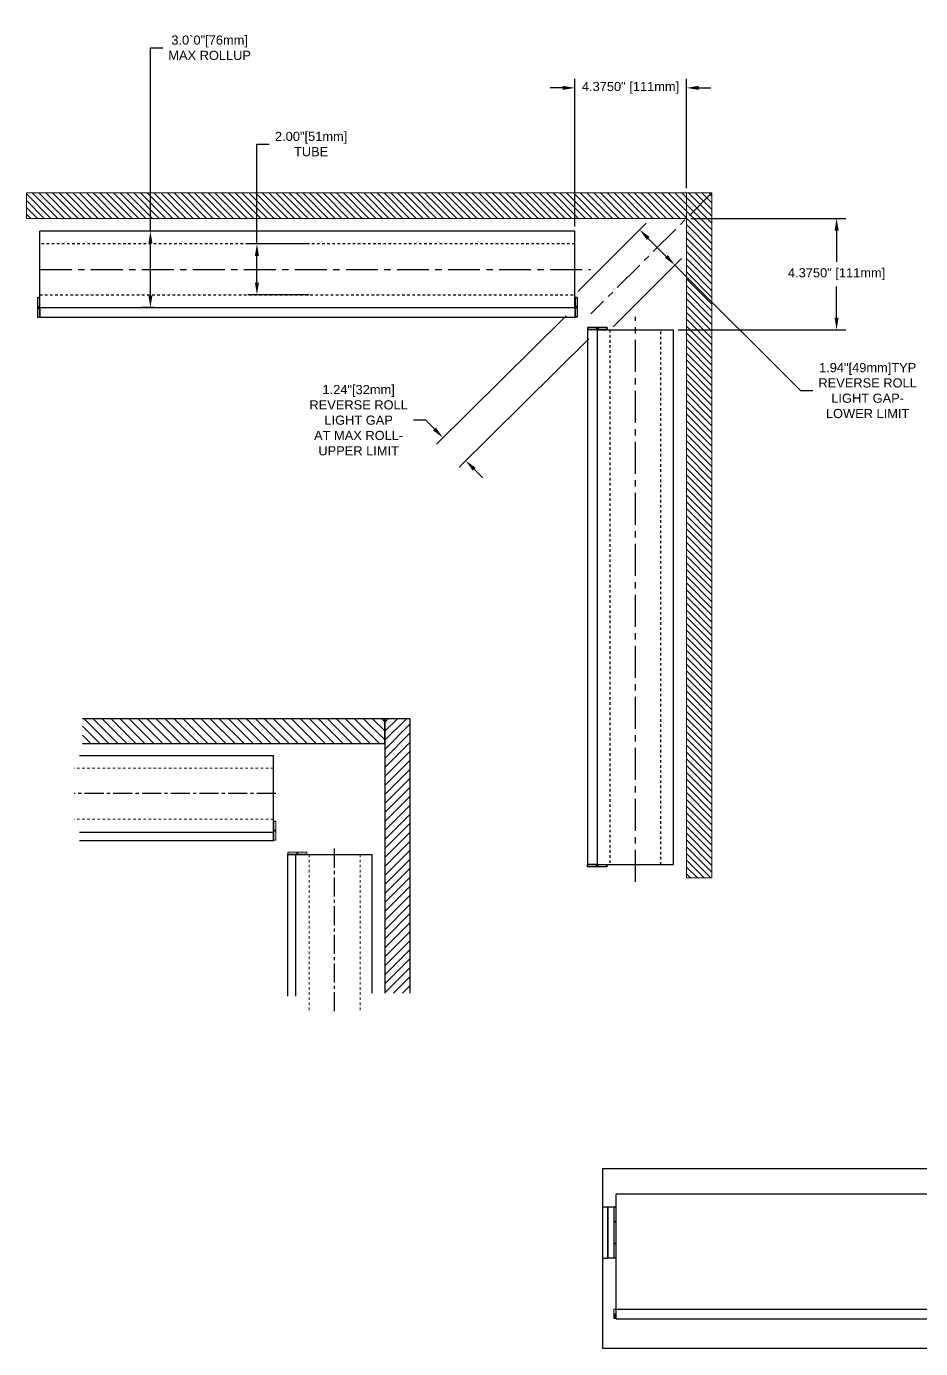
# Model space of a CAD drawing. Header units: inches. Extents: x 400 to 591, y -105 to 194.
# Drawn here: x 400 to 435, y 47.2 to 99 of the extents above; entities that cross this region are included whole.
import ezdxf

# ---------------------------------------------------------------- set-up
doc = ezdxf.new("R2010")
doc.units = ezdxf.units.IN
doc.header["$MEASUREMENT"] = 0
for name, pattern in [('CENTER', [2, 1.25, -0.25, 0.25, -0.25]), ('CENTER2', [1.125, 0.75, -0.125, 0.125, -0.125]), ('DASHED', [0.2, 0.1, -0.1]), ('HIDDEN', [0.2, 0.1, -0.1])]:
    doc.linetypes.add(name, pattern=pattern)
doc.layers.get('0').update_dxf_attribs({"true_color": 0xc2ced6})
for name, color, linetype in [('02___PRT_ALL_AXES', 7, 'Continuous'), ('02__PRT_ALL_AXES', 7, 'Continuous'), ('08_PRT_ALL_FEATURES', 7, 'Continuous')]:
    doc.layers.add(name, color=color, linetype=linetype)
for name, color, linetype, lineweight in [('CENTERLINE', 7, 'CENTER2', 30), ('FABRIC-ROLL', 7, 'Continuous', 30), ('HEMBAR-ENDCAP', 7, 'Continuous', 9), ('SHADE-BRACKET', 7, 'Continuous', 30), ('STRUCTURE-SUB-STRUCTURE_THICK', 7, 'Continuous', 30), ('STRUCTURE-SUB-STRUCTURE_THIN', 7, 'Continuous', 9), ('TEXT', 7, 'Continuous', 18)]:
    doc.layers.add(name, color=color, linetype=linetype, lineweight=lineweight)
doc.styles.get("Standard").update_dxf_attribs({"font": 'arial.ttf'})
doc.dimstyles.get("Standard").update_dxf_attribs({"dimscale": 0, "dimtxt": 0.09, "dimasz": 0.12, "dimexe": 0.09, "dimexo": 0.045, "dimgap": 0.0625, "dimtad": 0, "dimtih": 1, "dimtoh": 1, "dimlfac": -2, "dimrnd": 0.0625, "dimzin": 4, "dimdsep": 46, "dimtxsty": 'Standard', "dimcen": 0.045, "dimclrd": 256, "dimclre": 256, "dimclrt": 256, "dimadec": 0, "dimazin": 1, "dimtfac": 1, "dimtofl": 0, "dimtmove": 0, "dimatfit": 3, "dimfxl": 1, "dimtfill": 1, "dimtolj": 1, "dimtzin": 0, "dimlwd": -1, "dimlwe": -1, "dimarcsym": 0})

# ---------------------------------------------------------------- blocks, each defined once
blk = doc.blocks.new('VIEW_3_085633')
at = {"layer": 'STRUCTURE-SUB-STRUCTURE_THIN', "transparency": 33554559}
h = blk.add_hatch(dxfattribs=at)
h.set_pattern_fill('ANSI31', color=256, scale=1.5)
h.paths.add_polyline_path([(449.352, 54.25), (448.367, 54.25), (448.367, 52.745), (448.374, 52.745), (448.374, 50.738), (448.367, 50.738), (448.367, 47.192), (449.352, 47.192)])
at = {"layer": 'FABRIC-ROLL', "linetype": 'Continuous'}
for p, q in [((423.113, 48.361), (423.113, 53.246)), ((444.172, 53.246), (423.113, 53.246)), ((444.172, 48.361), (444.172, 53.246)), ((444.862, 48.736), (444.862, 51.741)), ((444.882, 51.496), (444.882, 48.736)), ((423.113, 48.738), (444.172, 48.738)), ((423.113, 48.361), (444.172, 48.361))]:
    blk.add_line(p, q, dxfattribs=at)
at = {"layer": 'FABRIC-ROLL', "color": 7, "linetype": 'Continuous'}
for p, q in [((422.588, 52.743), (422.59, 52.745)), ((422.59, 50.738), (422.59, 52.745)), ((422.588, 50.74), (422.59, 50.738))]:
    blk.add_line(p, q, dxfattribs=at)
at = {"layer": 'FABRIC-ROLL', "linetype": 'Continuous'}
for start, end in [(41.8834, 180), (189.3668, 318.1576)]:
    blk.add_arc((446.367, 51.741), 1.505, start, end, dxfattribs=at)
at = {"layer": 'HEMBAR-ENDCAP', "linetype": 'Continuous'}
for p, q in [((423.023, 48.736), (423.023, 48.365)), ((423.023, 48.736), (423.098, 48.736)), ((423.098, 48.736), (423.098, 48.534)), ((444.187, 48.736), (444.263, 48.736)), ((444.187, 48.736), (444.187, 48.534)), ((444.263, 48.736), (444.263, 48.365)), ((444.899, 48.736), (444.854, 48.736)), ((423.023, 48.559), (423.098, 48.559)), ((423.023, 48.365), (423.098, 48.365)), ((423.048, 48.39), (423.048, 48.534)), ((423.048, 48.534), (423.098, 48.534)), ((423.113, 48.482), (423.048, 48.482)), ((423.048, 48.442), (423.113, 48.442)), ((423.048, 48.39), (423.098, 48.39)), ((423.098, 48.702), (423.113, 48.702)), ((423.098, 48.542), (423.113, 48.542)), ((423.098, 48.365), (423.098, 48.393)), ((423.098, 48.393), (423.113, 48.393)), ((444.187, 48.702), (444.172, 48.702)), ((444.187, 48.542), (444.172, 48.542)), ((444.237, 48.482), (444.172, 48.482)), ((444.237, 48.442), (444.172, 48.442)), ((444.187, 48.393), (444.172, 48.393)), ((444.263, 48.559), (444.187, 48.559)), ((444.237, 48.534), (444.187, 48.534)), ((444.187, 48.365), (444.187, 48.393)), ((444.237, 48.39), (444.187, 48.39)), ((444.263, 48.365), (444.187, 48.365)), ((444.237, 48.39), (444.237, 48.534)), ((444.486, 48.55), (444.486, 48.376)), ((444.493, 48.55), (444.493, 48.375)), ((444.501, 48.361), (444.556, 48.361)), ((444.503, 48.365), (445.25, 48.365)), ((444.656, 48.361), (445.098, 48.361)), ((445.188, 48.361), (445.243, 48.361)), ((445.26, 48.375), (445.26, 48.55))]:
    blk.add_line(p, q, dxfattribs=at)
for centre, radius, start, end in [((444.226, 49.531), 1.004, 285.6507, 307.5659), ((444.847, 48.723), 0.0151, 59.2419, 127.5659), ((444.854, 48.721), 0.0144, 89.1274, 127.7425), ((444.897, 48.724), 0.0151, 52.4341, 125.3289), ((444.899, 48.721), 0.0144, 52.2575, 90.8726), ((445.518, 49.531), 1.004, 232.4341, 254.3493), ((444.501, 48.55), 0.0151, 105.6507, 180), ((444.501, 48.376), 0.0151, 180, 270), ((444.503, 48.55), 0.00932, 104.25, 180), ((444.503, 48.375), 0.01, 180, 270), ((444.228, 49.53), 1.009, 285.6538, 307.7425), ((444.556, 48.371), 0.01, 270, 327.9331), ((444.656, 48.371), 0.01, 216.5806, 270), ((445.525, 49.53), 1.009, 232.2575, 254.3462), ((445.098, 48.371), 0.01, 270, 323.4194), ((445.188, 48.371), 0.01, 216.5806, 270), ((445.243, 48.376), 0.0151, 270, 324.0335), ((445.243, 48.55), 0.0151, 24.3544, 74.3493), ((445.25, 48.375), 0.01, 270, 0), ((445.251, 48.55), 0.00932, 0, 75.75)]:
    blk.add_arc(centre, radius, start, end, dxfattribs=at)
at = {"layer": 'SHADE-BRACKET', "linetype": 'Continuous'}
for p, q in [((422.59, 52.745), (422.787, 52.745)), ((422.787, 52.745), (422.787, 50.738)), ((422.789, 52.743), (422.787, 52.745)), ((422.789, 50.738), (422.789, 52.745)), ((422.789, 52.745), (423.113, 52.745)), ((422.789, 52.682), (422.799, 52.682)), ((422.789, 52.527), (422.799, 52.527)), ((422.799, 50.738), (422.799, 52.745)), ((423.04, 50.738), (423.04, 52.745)), ((444.172, 52.745), (444.215, 52.745)), ((444.215, 52.745), (444.456, 52.745)), ((444.215, 52.745), (444.215, 50.738)), ((444.456, 52.745), (444.466, 52.745)), ((444.456, 52.745), (444.456, 50.738)), ((444.466, 52.682), (444.456, 52.682)), ((444.466, 52.527), (444.456, 52.527)), ((444.466, 50.738), (444.466, 52.745)), ((444.466, 52.743), (444.468, 52.745)), ((444.665, 52.745), (444.468, 52.745)), ((444.468, 50.738), (444.468, 52.745)), ((444.667, 52.743), (444.665, 52.745)), ((444.665, 52.745), (444.665, 50.738)), ((444.667, 52.743), (444.667, 50.74)), ((448.372, 52.745), (446.367, 52.745)), ((448.372, 52.743), (446.367, 52.743)), ((448.372, 52.745), (448.374, 52.743)), ((448.373, 52.744), (448.372, 52.743)), ((448.372, 50.74), (448.372, 52.743)), ((448.374, 50.74), (448.374, 52.743)), ((422.789, 52.318), (422.799, 52.318)), ((422.789, 52.295), (422.799, 52.295)), ((422.789, 52.283), (422.799, 52.283)), ((423.113, 52.168), (423.04, 52.168)), ((423.055, 52.16), (423.113, 52.16)), ((444.215, 52.168), (444.172, 52.168)), ((444.215, 52.129), (444.205, 51.741)), ((444.456, 52.318), (444.466, 52.318)), ((444.466, 52.295), (444.456, 52.295)), ((444.466, 52.283), (444.456, 52.283)), ((444.215, 51.741), (444.172, 51.741)), ((444.205, 51.741), (444.215, 51.353)), ((422.789, 51.199), (422.799, 51.199)), ((422.789, 51.187), (422.799, 51.187)), ((422.799, 51.164), (422.789, 51.164)), ((422.789, 50.955), (422.799, 50.955)), ((423.04, 51.315), (423.113, 51.315)), ((423.055, 51.323), (423.113, 51.323)), ((444.172, 51.315), (444.215, 51.315)), ((444.466, 51.199), (444.456, 51.199)), ((444.466, 51.187), (444.456, 51.187)), ((444.466, 51.164), (444.456, 51.164)), ((444.466, 50.955), (444.456, 50.955)), ((422.59, 50.738), (422.787, 50.738)), ((422.789, 50.74), (422.787, 50.738)), ((422.789, 50.8), (422.799, 50.8)), ((422.799, 50.738), (422.789, 50.738)), ((423.04, 50.738), (422.799, 50.738)), ((423.113, 50.738), (423.04, 50.738)), ((444.172, 50.738), (444.466, 50.738)), ((444.466, 50.8), (444.456, 50.8)), ((444.466, 50.74), (444.468, 50.738)), ((444.665, 50.738), (444.468, 50.738)), ((444.667, 50.74), (444.665, 50.738)), ((446.367, 50.74), (448.372, 50.74)), ((446.367, 50.738), (448.372, 50.738)), ((448.373, 50.739), (448.372, 50.74)), ((448.372, 50.738), (448.374, 50.74))]:
    blk.add_line(p, q, dxfattribs=at)
for radius in [1.004, 1.002]:
    blk.add_arc((446.367, 51.741), radius, 90, 270, dxfattribs=at)
for points, knots in [([(423.039, 52.163), (423.042, 52.162), (423.047, 52.16), (423.053, 52.16), (423.055, 52.16)], [0, 0, 0, 0, 0.500246, 1, 1, 1, 1]), ([(444.207, 51.831), (444.207, 51.831), (444.207, 51.831), (444.206, 51.83), (444.206, 51.83), (444.205, 51.83), (444.204, 51.829), (444.202, 51.829), (444.2, 51.829), (444.198, 51.828), (444.196, 51.828), (444.192, 51.828), (444.187, 51.827), (444.18, 51.827), (444.175, 51.827), (444.172, 51.827)], [0, 0, 0, 0, 0.027802, 0.038565, 0.051093, 0.081651, 0.119722, 0.165316, 0.218365, 0.278764, 0.346357, 0.42092, 0.590008, 0.783895, 1, 1, 1, 1]), ([(444.207, 51.651), (444.207, 51.651), (444.207, 51.652), (444.206, 51.652), (444.206, 51.652), (444.205, 51.652), (444.204, 51.653), (444.202, 51.653), (444.2, 51.653), (444.198, 51.654), (444.196, 51.654), (444.192, 51.654), (444.187, 51.655), (444.18, 51.655), (444.175, 51.655), (444.172, 51.656)], [0, 0, 0, 0, 0.027802, 0.038565, 0.051093, 0.081651, 0.119722, 0.165316, 0.218365, 0.278764, 0.346357, 0.42092, 0.590008, 0.783895, 1, 1, 1, 1]), ([(423.055, 51.323), (423.053, 51.323), (423.047, 51.322), (423.042, 51.32), (423.039, 51.319)], [0, 0, 0, 0, 0.499754, 1, 1, 1, 1])]:
    blk.add_open_spline(points, degree=3, knots=knots, dxfattribs=at)
at = {"layer": 'STRUCTURE-SUB-STRUCTURE_THICK', "linetype": 'Continuous'}
for p, q in [((422.588, 47.192), (422.588, 54.25)), ((422.588, 54.25), (449.352, 54.25)), ((448.367, 52.745), (448.367, 54.25)), ((449.352, 54.25), (449.352, 47.192)), ((448.367, 47.192), (448.367, 50.738)), ((449.352, 47.192), (422.588, 47.192))]:
    blk.add_line(p, q, dxfattribs=at)
blk = doc.blocks.new('*U23')
at = {"layer": 'CENTERLINE', "color": 0, "linetype": 'CENTER2', "transparency": 16777216}
blk.add_line((0, -3.247), (0, 3.247), dxfattribs=at)
blk = doc.blocks.new('*U24')
at = {"layer": 'CENTERLINE', "color": 0, "linetype": 'CENTER2', "transparency": 16777216}
blk.add_line((4.36, 0), (-3.555, 0), dxfattribs=at)
blk = doc.blocks.new('*D43')
at = {"transparency": 16777216}
for p, q in [((426.046, 91.51), (432.114, 91.51)), ((431.754, 91.03), (431.754, 89.803)), ((431.754, 87.615), (431.754, 88.842)), ((425.546, 87.135), (432.114, 87.135))]:
    blk.add_line(p, q, dxfattribs=at)
for points in [[(431.674, 91.03), (431.834, 91.03), (431.754, 91.51)], [(431.674, 87.615), (431.834, 87.615), (431.754, 87.135)]]:
    blk.add_solid(points, dxfattribs=at)
at = {"layer": 'Defpoints', "color": 0, "transparency": 16777216}
for p in [(425.866, 91.51), (431.754, 91.51), (425.366, 87.135)]:
    blk.add_point(p, dxfattribs=at)
at = {"transparency": 16777216, "insert": (431.754, 89.322), "char_height": 0.36, "attachment_point": 5, "bg_fill": 3, "box_fill_scale": 1.25, "bg_fill_color": 256, "bg_fill_true_color": 13158600, "bg_fill_transparency": 0}
blk.add_mtext('\\A1;4.3750" [111mm]', dxfattribs=at)
blk = doc.blocks.new('*D44')
at = {"transparency": 16777216}
for p, q in [((421.491, 91.19), (421.491, 96.987)), ((425.866, 92.69), (425.866, 96.987)), ((421.011, 96.627), (420.531, 96.627)), ((426.346, 96.627), (426.826, 96.627))]:
    blk.add_line(p, q, dxfattribs=at)
for points in [[(421.011, 96.707), (421.011, 96.547), (421.491, 96.627)], [(426.346, 96.707), (426.346, 96.547), (425.866, 96.627)]]:
    blk.add_solid(points, dxfattribs=at)
at = {"layer": 'Defpoints', "color": 0, "transparency": 16777216}
for p in [(425.866, 92.51), (421.491, 91.01)]:
    blk.add_point(p, dxfattribs=at)
at = {"transparency": 16777216, "insert": (423.678, 96.627), "char_height": 0.36, "attachment_point": 5, "bg_fill": 3, "box_fill_scale": 1.25, "bg_fill_color": 256, "bg_fill_true_color": 13158600, "bg_fill_transparency": 0}
blk.add_mtext('\\A1;4.3750" [111mm]', dxfattribs=at)
at = {"layer": 'Defpoints', "color": 0, "transparency": 16777216}
blk.add_point((425.866, 96.627), dxfattribs=at)
blk = doc.blocks.new('*D45')
at = {"transparency": 16777216}
for p, q in [((404.859, 91.01), (404.859, 98.198)), ((404.859, 98.198), (405.339, 98.198)), ((405.002, 91.01), (404.499, 91.01)), ((404.859, 88.49), (404.859, 90.53)), ((405.002, 88.01), (404.499, 88.01))]:
    blk.add_line(p, q, dxfattribs=at)
for points in [[(404.779, 90.53), (404.939, 90.53), (404.859, 91.01)], [(404.779, 88.49), (404.939, 88.49), (404.859, 88.01)]]:
    blk.add_solid(points, dxfattribs=at)
at = {"layer": 'Defpoints', "color": 0, "transparency": 16777216}
for p in [(405.182, 91.01), (404.859, 88.01), (405.182, 88.01)]:
    blk.add_point(p, dxfattribs=at)
at = {"transparency": 16777216, "insert": (407.18, 98.198), "char_height": 0.36, "attachment_point": 5, "bg_fill": 3, "box_fill_scale": 1.25, "bg_fill_color": 256, "bg_fill_true_color": 13158600, "bg_fill_transparency": 0}
blk.add_mtext('\\A1;3.0`0"[76mm]\\PMAX ROLLUP', dxfattribs=at)
blk = doc.blocks.new('*D46')
at = {"transparency": 16777216}
for p, q in [((409.034, 90.51), (409.034, 94.421)), ((409.034, 94.421), (409.514, 94.421)), ((411.085, 90.51), (408.674, 90.51)), ((409.034, 88.99), (409.034, 90.03)), ((411.085, 88.51), (408.674, 88.51))]:
    blk.add_line(p, q, dxfattribs=at)
for points in [[(408.954, 90.03), (409.114, 90.03), (409.034, 90.51)], [(408.954, 88.99), (409.114, 88.99), (409.034, 88.51)]]:
    blk.add_solid(points, dxfattribs=at)
at = {"layer": 'Defpoints', "color": 0, "transparency": 16777216}
for p in [(411.265, 90.51), (409.034, 88.51), (411.265, 88.51)]:
    blk.add_point(p, dxfattribs=at)
at = {"transparency": 16777216, "insert": (411.158, 94.421), "char_height": 0.36, "attachment_point": 5, "bg_fill": 3, "box_fill_scale": 1.25, "bg_fill_color": 256, "bg_fill_true_color": 13158600, "bg_fill_transparency": 0}
blk.add_mtext('\\A1;2.00"[51mm]\\PTUBE', dxfattribs=at)
blk = doc.blocks.new('*D41')
at = {"transparency": 16777216}
for p, q in [((421.15, 87.685), (416.069, 82.658)), ((422.04, 86.786), (416.959, 81.759)), ((415.65, 83.594), (415.17, 83.594)), ((415.988, 83.253), (415.65, 83.594)), ((417.552, 81.671), (417.89, 81.33))]:
    blk.add_line(p, q, dxfattribs=at)
for points in [[(416.045, 83.309), (415.931, 83.196), (416.325, 82.912)], [(417.609, 81.727), (417.495, 81.615), (417.215, 82.012)]]:
    blk.add_solid(points, dxfattribs=at)
at = {"layer": 'Defpoints', "color": 0, "transparency": 16777216}
for p in [(421.278, 87.812), (422.168, 86.913), (416.325, 82.912)]:
    blk.add_point(p, dxfattribs=at)
at = {"transparency": 16777216, "insert": (413.02, 83.594), "char_height": 0.36, "attachment_point": 5, "bg_fill": 3, "box_fill_scale": 1.25, "bg_fill_color": 256, "bg_fill_true_color": 13158600, "bg_fill_transparency": 0}
blk.add_mtext('\\A1;1.24"[32mm]\\PREVERSE ROLL\\PLIGHT GAP\\PAT MAX ROLL-\\PUPPER LIMIT', dxfattribs=at)
blk = doc.blocks.new('*D42')
at = {"transparency": 16777216}
for p, q in [((421.606, 88.636), (424.288, 91.318)), ((424.372, 90.724), (425.079, 90.017)), ((422.991, 87.251), (425.673, 89.933)), ((425.418, 89.678), (430.341, 84.755)), ((430.341, 84.755), (430.821, 84.755))]:
    blk.add_line(p, q, dxfattribs=at)
for points in [[(424.429, 90.781), (424.316, 90.667), (424.033, 91.063)], [(425.136, 90.074), (425.022, 89.961), (425.418, 89.678)]]:
    blk.add_solid(points, dxfattribs=at)
at = {"layer": 'Defpoints', "color": 0, "transparency": 16777216}
for p in [(425.418, 89.678), (421.479, 88.509), (422.864, 87.124)]:
    blk.add_point(p, dxfattribs=at)
at = {"transparency": 16777216, "insert": (432.971, 84.755), "char_height": 0.36, "attachment_point": 5, "bg_fill": 3, "box_fill_scale": 1.25, "bg_fill_color": 256, "bg_fill_true_color": 13158600, "bg_fill_transparency": 0}
blk.add_mtext('\\A1;1.94"[49mm]TYP\\PREVERSE ROLL\\PLIGHT GAP-\\PLOWER LIMIT', dxfattribs=at)

msp = doc.modelspace()

# ---------------------------------------------------------------- hatches: boundary and pattern name
at = {"layer": 'STRUCTURE-SUB-STRUCTURE_THIN', "linetype": 'HIDDEN', "transparency": 33554559}
h = msp.add_hatch(dxfattribs=at)
h.set_pattern_fill('ANSI31', color=256, scale=1.5, angle=90)
h.set_pattern_definition([(135, (375.17015, 39.07631), (-0.1325825, -0.1325825), [])])
h.paths.add_polyline_path([(425.8656, 92.509733), (400, 92.509733), (400, 91.509733), (425.8656, 91.509733)])
h.paths.add_polyline_path([(426.8656, 92.509733), (425.8656, 92.509733), (425.8656, 91.509733), (425.8656, 65.644133), (426.8656, 65.644133)])
at = {"layer": 'STRUCTURE-SUB-STRUCTURE_THIN', "transparency": 33554559}
h = msp.add_hatch(dxfattribs=at)
h.set_pattern_fill('ANSI31', color=256, scale=2, angle=90)
h.set_pattern_definition([(135, (25.28843, -0.51154), (-0.1767767, -0.1767767), [])])
h.paths.add_polyline_path([(414.044707, 71.900252), (402.197979, 71.900252), (402.196389, 70.918625), (414.044707, 70.918625)])
h = msp.add_hatch(dxfattribs=at)
h.set_pattern_fill('ANSI31', color=256, scale=2)
h.set_pattern_definition([(45, (25.25226, -0.61434), (-0.1767767, 0.1767767), [])])
h.paths.add_polyline_path([(415.027398, 71.900252), (414.045771, 71.900252), (414.045983, 71.007414), (414.045983, 61.131266), (415.027398, 61.131266)])

# ---------------------------------------------------------------- linework, layer by layer
at = {"layer": '02___PRT_ALL_AXES', "color": 8}
for p, q in [((421.505577, 87.695733), (421.490577, 87.695733)), ((421.505577, 87.675604), (421.490577, 87.675604)), ((422.031471, 66.154745), (422.031471, 66.169745)), ((422.0516, 66.154745), (422.0516, 66.169745))]:
    msp.add_line(p, q, dxfattribs=at)
at = {"layer": '02___PRT_ALL_AXES', "color": 7}
for p, q in [((421.505577, 87.655604), (421.490577, 87.655604)), ((422.011471, 66.154745), (422.011471, 66.169745))]:
    msp.add_line(p, q, dxfattribs=at)
at = {"layer": '02__PRT_ALL_AXES', "color": 7, "linetype": 'DASHED'}
for p, q in [((421.490577, 90.509733), (400.525577, 90.509733)), ((400.525577, 88.509733), (421.490577, 88.509733)), ((422.8656, 87.134745), (422.8656, 66.169745)), ((424.8656, 66.169745), (424.8656, 87.134745))]:
    msp.add_line(p, q, dxfattribs=at)
at = {"layer": '02__PRT_ALL_AXES', "color": 7, "linetype": 'CENTER'}
for p, q in [((400.525577, 89.509733), (422.104762, 89.509733)), ((423.8656, 65.49796), (423.8656, 87.646619))]:
    msp.add_line(p, q, dxfattribs=at)
at = {"layer": '08_PRT_ALL_FEATURES', "color": 7}
for p, q in [((400.435577, 88.404733), (400.435577, 87.640733)), ((400.435577, 88.404733), (400.510577, 88.404733)), ((400.435577, 88.397733), (400.510577, 88.397733)), ((400.510577, 88.404733), (400.510577, 87.640733)), ((400.510577, 88.375733), (400.525577, 88.375733)), ((421.505577, 88.375733), (421.490577, 88.375733)), ((421.505577, 88.404733), (421.505577, 87.640733)), ((421.580577, 88.404733), (421.505577, 88.404733)), ((421.580577, 88.397733), (421.505577, 88.397733)), ((421.580577, 88.404733), (421.580577, 87.640733)), ((400.435577, 88.044733), (400.525577, 88.044733)), ((400.435577, 88.000733), (400.525577, 88.000733)), ((400.435577, 87.647733), (400.510577, 87.647733)), ((400.435577, 87.640733), (400.510577, 87.640733)), ((400.510577, 87.700733), (400.525577, 87.700733)), ((400.510577, 87.655604), (400.525577, 87.655604)), ((400.525577, 88.009733), (400.525577, 87.634733)), ((421.580577, 88.044733), (421.490577, 88.044733)), ((421.490577, 88.009733), (421.490577, 87.634733)), ((421.580577, 88.000733), (421.490577, 88.000733)), ((421.505577, 87.700733), (421.490577, 87.700733)), ((421.580577, 87.647733), (421.505577, 87.647733)), ((421.580577, 87.640733), (421.505577, 87.640733)), ((422.3656, 87.134745), (421.9906, 87.134745)), ((421.9966, 87.224745), (421.9966, 87.149745)), ((422.7606, 87.224745), (421.9966, 87.224745)), ((422.7606, 87.149745), (421.9966, 87.149745)), ((422.0036, 87.224745), (422.0036, 87.149745)), ((422.011471, 87.149745), (422.011471, 87.134745)), ((422.0566, 87.149745), (422.0566, 87.134745)), ((422.3566, 87.224745), (422.3566, 87.134745)), ((422.4006, 87.224745), (422.4006, 87.134745)), ((422.4096, 87.224745), (422.4096, 87.149745)), ((422.7316, 87.149745), (422.7316, 87.134745)), ((422.7536, 87.224745), (422.7536, 87.149745)), ((422.7606, 87.224745), (422.7606, 87.149745)), ((422.3656, 66.169745), (421.9906, 66.169745)), ((422.7606, 66.154745), (421.9966, 66.154745)), ((421.9966, 66.079745), (421.9966, 66.154745)), ((422.7606, 66.079745), (421.9966, 66.079745)), ((422.0036, 66.079745), (422.0036, 66.154745)), ((422.0566, 66.154745), (422.0566, 66.169745)), ((422.3566, 66.079745), (422.3566, 66.169745)), ((422.4006, 66.079745), (422.4006, 66.169745)), ((422.7316, 66.154745), (422.7316, 66.169745)), ((422.7536, 66.079745), (422.7536, 66.154745)), ((422.7606, 66.079745), (422.7606, 66.154745))]:
    msp.add_line(p, q, dxfattribs=at)
at = {"layer": '08_PRT_ALL_FEATURES', "color": 8}
for p, q in [((400.435577, 88.053733), (400.510577, 88.053733)), ((400.435577, 87.991733), (400.510577, 87.991733)), ((400.525577, 87.695733), (400.510577, 87.695733)), ((400.525577, 87.675604), (400.510577, 87.675604)), ((421.580577, 88.053733), (421.505577, 88.053733)), ((421.580577, 87.991733), (421.505577, 87.991733)), ((422.031471, 87.134745), (422.031471, 87.149745)), ((422.0516, 87.134745), (422.0516, 87.149745)), ((422.3476, 87.224745), (422.3476, 87.149745)), ((422.3476, 66.079745), (422.3476, 66.154745)), ((422.4096, 66.079745), (422.4096, 66.154745))]:
    msp.add_line(p, q, dxfattribs=at)
at = {"layer": 'FABRIC-ROLL'}
for p, q in [((421.490577, 91.009733), (400.525577, 91.009733)), ((400.525577, 88.009733), (400.525577, 91.009732)), ((421.490577, 88.009733), (421.490577, 91.009732)), ((400.525577, 88.009733), (421.490577, 88.009733)), ((422.3656, 87.134745), (422.3656, 66.169745)), ((422.3656, 87.134745), (425.365599, 87.134745)), ((425.3656, 66.169745), (425.3656, 87.134745)), ((409.681834, 70.427812), (402.072979, 70.427812)), ((409.681834, 67.114821), (409.681834, 70.427811)), ((409.681834, 67.427812), (402.072979, 67.427812)), ((402.072979, 67.114821), (409.681834, 67.114821)), ((410.234928, 66.561728), (410.234928, 61.006266)), ((410.234928, 66.561728), (413.547918, 66.561728)), ((410.547918, 66.561728), (410.547918, 61.006266)), ((413.547918, 61.131266), (413.547918, 66.561728)), ((422.3656, 66.169745), (425.365599, 66.169745))]:
    msp.add_line(p, q, dxfattribs=at)
at = {"layer": 'FABRIC-ROLL', "linetype": 'Continuous'}
for p, q in [((400.525577, 87.634733), (421.490577, 87.634733)), ((421.9906, 87.134745), (421.9906, 66.169745))]:
    msp.add_line(p, q, dxfattribs=at)
at = {"layer": 'HEMBAR-ENDCAP'}
for p, q in [((409.696558, 67.843575), (409.681834, 67.843575)), ((409.77018, 67.518656), (409.681834, 67.518656)), ((409.77018, 67.475465), (409.681834, 67.475465)), ((409.696558, 67.872042), (409.696558, 67.122079)), ((409.77018, 67.872042), (409.696558, 67.872042)), ((409.77018, 67.865171), (409.696558, 67.865171)), ((409.77018, 67.872042), (409.77018, 67.122079)), ((409.696558, 67.180977), (409.681834, 67.180977)), ((409.696558, 67.136677), (409.681834, 67.136677)), ((409.77018, 67.12895), (409.696558, 67.12895)), ((409.77018, 67.122079), (409.696558, 67.122079)), ((410.242185, 66.650074), (410.242185, 66.576452)), ((410.992148, 66.650074), (410.242185, 66.650074)), ((410.992148, 66.576452), (410.242185, 66.576452)), ((410.249057, 66.650074), (410.249057, 66.576452)), ((410.256783, 66.576452), (410.256783, 66.561728)), ((410.301083, 66.576452), (410.301083, 66.561728)), ((410.595571, 66.650074), (410.595571, 66.561728)), ((410.638763, 66.650074), (410.638763, 66.561728)), ((410.963681, 66.576452), (410.963681, 66.561728)), ((410.985277, 66.650074), (410.985277, 66.576452)), ((410.992148, 66.650074), (410.992148, 66.576452))]:
    msp.add_line(p, q, dxfattribs=at)
at = {"layer": 'STRUCTURE-SUB-STRUCTURE_THICK'}
for p, q in [((402.197979, 71.900252), (414.045983, 71.900252)), ((414.045771, 71.900252), (415.027398, 71.900252)), ((414.045983, 71.900252), (414.045983, 61.131266)), ((414.045983, 70.918625), (414.045983, 71.900252)), ((415.027398, 71.900252), (415.027398, 61.131266)), ((402.197979, 70.918625), (414.045983, 70.918625))]:
    msp.add_line(p, q, dxfattribs=at)
at = {"layer": 'STRUCTURE-SUB-STRUCTURE_THIN'}
for p, q in [((400, 91.509733), (400, 92.509733)), ((400, 92.509733), (426.8656, 92.509733)), ((425.8656, 92.509733), (425.8656, 65.644133)), ((426.8656, 92.509733), (426.8656, 65.644133)), ((400, 91.509733), (425.8656, 91.509733)), ((425.8656, 65.644133), (426.8656, 65.644133))]:
    msp.add_line(p, q, dxfattribs=at)
at = {"layer": 'TEXT', "linetype": 'HIDDEN'}
for p, q in [((409.681834, 69.955371), (401.864755, 69.955371)), ((409.681834, 67.955371), (401.864755, 67.955371)), ((411.075478, 66.561728), (411.075478, 60.41851)), ((413.075478, 66.561728), (413.075478, 60.41851))]:
    msp.add_line(p, q, dxfattribs=at)
at = {"layer": 'TEXT'}
msp.add_line((412.075478, 66.561728), (412.075478, 66.561728), dxfattribs=at)

# ---------------------------------------------------------------- block references
at = {"layer": 'CENTERLINE', "linetype": 'CENTER2'}
for name, p in [('*U24', (405.419544, 68.955371)), ('*U23', (412.075478, 63.665714))]:
    msp.add_blockref(name, p, dxfattribs=at)
at = {"layer": 'TEXT'}
msp.add_blockref('VIEW_3_085633', (0, 0), dxfattribs=at)

# ---------------------------------------------------------------- next in the draw order: dimensions: what is measured, and where the dimension line sits
dim = msp.add_linear_dim(base=(404.858904, 88.009733), p1=(405.181567, 91.009733), p2=(405.181567, 88.009733), angle=270, text='3.0`0"[76mm]\\PMAX ROLLUP', dimstyle='Standard', override={"dimscale": 4, "dimdec": 4, "dimzin": 0, "dimpost": '"', "dimcen": 1.53, "dimazin": 0, "dimtdec": 4})
dim.commit()
dim.dimension.update_dxf_attribs({"geometry": '*D45', "text_midpoint": (407.180295, 98.197846), "dimtype": 160})
dim = msp.add_linear_dim(base=(431.753736, 91.509733), p1=(425.365599, 87.134745), p2=(425.8656, 91.509733), angle=90, dimstyle='Standard', override={"dimscale": 4, "dimdec": 4, "dimzin": 0, "dimpost": '"', "dimcen": 1.53, "dimazin": 0, "dimtdec": 4})
dim.commit()
dim.dimension.update_dxf_attribs({"geometry": '*D43', "text_midpoint": (431.753736, 89.322239)})
dim = msp.add_aligned_dim(p1=(422.167861, 86.912503), p2=(421.278436, 87.811558), distance=6.967327, text='1.24"[32mm]\\PREVERSE ROLL\\PLIGHT GAP\\PAT MAX ROLL-\\PUPPER LIMIT', dimstyle='Standard', override={"dimscale": 4, "dimdec": 4, "dimzin": 0, "dimpost": '"', "dimcen": 1.53, "dimazin": 0, "dimtdec": 4})
dim.commit()
dim.dimension.update_dxf_attribs({"geometry": '*D41', "text_midpoint": (413.020355, 83.593982)})

# ---------------------------------------------------------------- next in the draw order: dimensions: what is measured, and where the dimension line sits
dim = msp.add_linear_dim(base=(425.8656, 96.627305), p1=(421.490577, 91.009732), p2=(425.8656, 92.509733), angle=180, dimstyle='Standard', override={"dimscale": 4, "dimdec": 4, "dimzin": 0, "dimpost": '"', "dimcen": 1.53, "dimazin": 0, "dimtdec": 4})
dim.commit()
dim.dimension.update_dxf_attribs({"geometry": '*D44', "text_midpoint": (423.678089, 96.627305)})
dim = msp.add_linear_dim(base=(409.034223, 88.509733), p1=(411.265223, 90.509733), p2=(411.265223, 88.509733), angle=270, text='2.00"[51mm]\\PTUBE', dimstyle='Standard', override={"dimscale": 4, "dimdec": 4, "dimzin": 0, "dimpost": '"', "dimcen": 1.53, "dimazin": 0, "dimtdec": 4})
dim.commit()
dim.dimension.update_dxf_attribs({"geometry": '*D46', "text_midpoint": (411.157565, 94.420807), "dimtype": 160})

# ---------------------------------------------------------------- next in the draw order: linework, layer by layer
at = {"layer": '02__PRT_ALL_AXES', "color": 7, "linetype": 'CENTER'}
msp.add_line((426.866879, 92.506086), (422.120862, 87.760069), dxfattribs=at)

# ---------------------------------------------------------------- next in the draw order: dimensions: what is measured, and where the dimension line sits
dim = msp.add_linear_dim(base=(425.418345, 89.678061), p1=(421.478542, 88.508889), p2=(422.863858, 87.123573), angle=315, text='1.94"[49mm]TYP\\PREVERSE ROLL\\PLIGHT GAP-\\PLOWER LIMIT', dimstyle='Standard', override={"dimscale": 4, "dimdec": 4, "dimzin": 0, "dimpost": '"', "dimcen": 1.53, "dimazin": 0, "dimtdec": 4})
dim.commit()
dim.dimension.update_dxf_attribs({"geometry": '*D42', "text_midpoint": (432.97114, 84.755088), "dimtype": 161})

doc.saveas('drawing.dxf')
